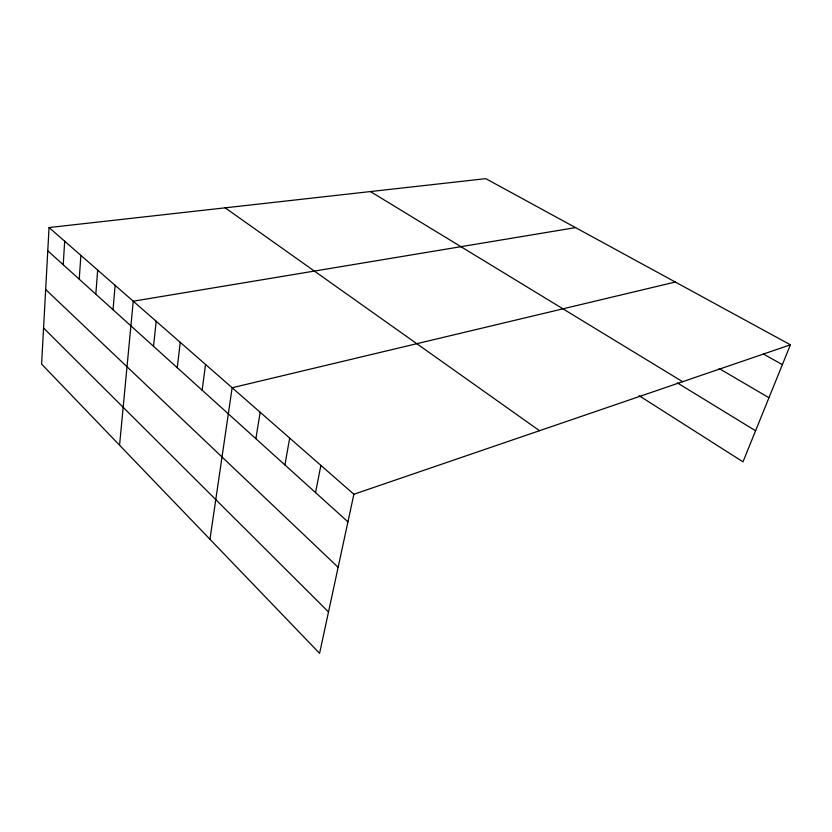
<?xml version="1.0" encoding="UTF-8"?>
<svg xmlns="http://www.w3.org/2000/svg" width="832" height="832" viewBox="0 0 832 832"><rect width="100%" height="100%" fill="white"/><g stroke="black" fill="none" stroke-linecap="round" stroke-linejoin="round"><path stroke-width="1.25" d="M790.4 344.812L485.774 178.651L49.046 227.542L41.6 364.083L319.582 653.349L353.881 494.26L790.4 344.812L742.986 461.833L639.174 395.73M63.222 264.742L64.678 241.218M79.227 279.198L80.881 255.393M95.815 294.185L97.687 270.098M113.027 309.722L115.128 285.355M119.558 445.203L133.245 301.215L575.546 227.614M153.525 346.289L156.187 321.287M177.247 367.713L180.263 342.347M202.145 390.198L205.546 364.478M209.966 539.292L232.149 387.743L675.303 282.027M255.871 438.714L260.156 412.256M284.908 464.932L289.692 438.1M315.546 492.596L320.882 465.39M763.495 354.068L782.361 364.645M719.077 368.503L768.955 397.738M370.417 191.558L682.614 381.711M677.3 382.866L755.57 430.768M225.17 207.823L539.51 430.706M49.046 227.542L353.881 494.26M47.778 250.796L347.932 521.841M45.666 289.505L338.135 567.289M43.566 327.995L328.505 611.957"/></g></svg>
